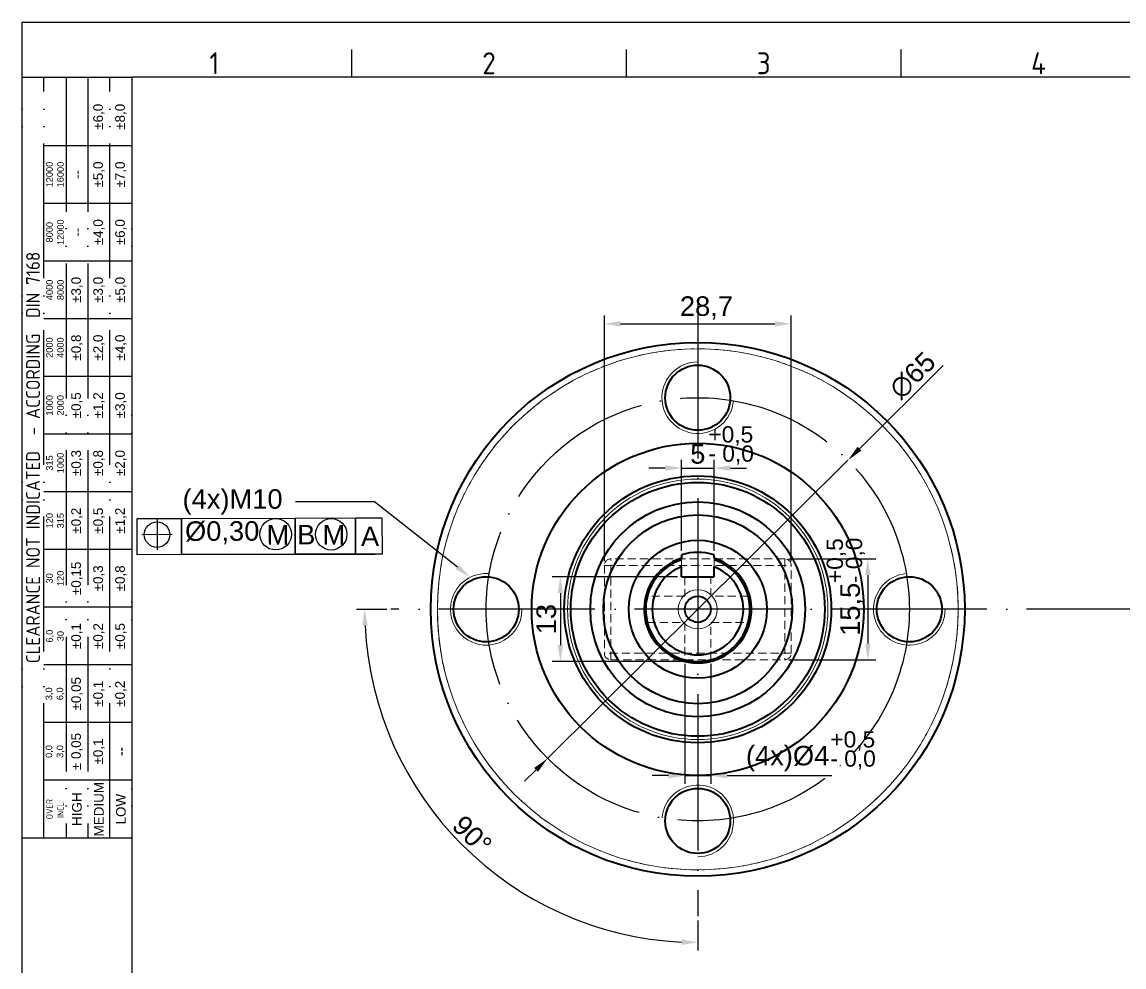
# Model space of a CAD drawing. Header units: millimetres. Extents: x 2469 to 2824, y 1131 to 1382.
# Drawn here: x 2469.3 to 2638.5, y 1236.6 to 1381.7 of the extents above; entities that cross this region are included whole.
import ezdxf
from ezdxf import colors
from ezdxf.entities.mleader import LeaderData, LeaderLine
from ezdxf.enums import TextEntityAlignment as Align
from ezdxf.math import Vec2, Vec3

# ---------------------------------------------------------------- set-up
doc = ezdxf.new("R2010")
doc.units = ezdxf.units.MM
for name, pattern in [('ACAD_ISO04W100', [30, 24, -3, 0, -3]), ('ACAD_ISO05W100', [33, 24, -3, 0, -3, 0, -3]), ('HIDDEN', [1.905, 1.27, -0.635])]:
    doc.linetypes.add(name, pattern=pattern)
for name, color, linetype, lineweight in [('AM_0', 7, 'Continuous', 40), ('AM_4', 1, 'ACAD_ISO04W100', 25), ('AM_5', 5, 'Continuous', 25), ('AM_BOR', 2, 'ACAD_ISO05W100', 35)]:
    doc.layers.add(name, color=color, linetype=linetype, lineweight=lineweight)
doc.styles.add('ACISOTS', font='isocp.shx', dxfattribs={"height": 1})
doc.styles.get("Standard").update_dxf_attribs({"font": 'arial.ttf'})
doc.dimstyles.new('ISO-25', dxfattribs={"dimtxt": 3, "dimasz": 2.5, "dimexe": 1.25, "dimexo": 0.625, "dimtad": 1, "dimtxsty": 'Standard', "dimcen": 2.5, "dimadec": 0, "dimazin": 0, "dimtfac": 1, "dimtmove": 0, "dimatfit": 3, "dimfxl": 1, "dimarcsym": 0})

# ---------------------------------------------------------------- blocks, each defined once
blk = doc.blocks.new('A3 ZTL')
for p, q in [((19.57, 280.82), (19.57, 9.78)), ((401.17, 280.82), (19.57, 280.82))]:
    blk.add_line(p, q)
at = {"layer": 'AM_BOR', "color": 135, "linetype": 'Continuous', "lineweight": 25}
for p, q in [((0, 0), (0, 290.61)), ((0, 290.61), (410.96, 290.61))]:
    blk.add_line(p, q, dxfattribs=at)
at = {"layer": 'AM_BOR', "color": 135, "lineweight": 25}
for p, q in [((58.71, 280.82), (58.71, 285.71)), ((107.63, 280.82), (107.63, 285.71)), ((156.56, 280.82), (156.56, 285.71)), ((3.91, 145.3), (3.91, 280.82)), ((7.83, 280.82), (7.83, 145.3)), ((11.74, 280.82), (11.74, 145.3)), ((15.66, 145.3), (15.66, 280.82)), ((19.57, 268.59), (3.91, 268.59)), ((19.57, 258.32), (3.91, 258.32)), ((19.57, 248.04), (3.91, 248.04)), ((19.57, 237.77), (3.91, 237.77)), ((19.57, 227.5), (3.91, 227.5)), ((19.57, 217.22), (3.91, 217.22)), ((19.57, 206.95), (3.91, 206.95)), ((19.57, 196.67), (3.91, 196.67)), ((19.57, 186.4), (3.91, 186.4)), ((19.57, 176.13), (3.91, 176.13)), ((19.57, 165.85), (3.91, 165.85)), ((19.57, 155.58), (3.91, 155.58))]:
    blk.add_line(p, q, dxfattribs=at)
blk.add_lwpolyline([(19.57, 145.3), (0, 145.3), (0, 280.82), (19.57, 280.82)], close=True, dxfattribs=at)
at = {"layer": 'AM_BOR', "color": 135, "lineweight": 25, "style": 'ACISOTS'}
for s, p in [('1', (34.25, 283.27)), ('2', (83.17, 283.27)), ('3', (132.09, 283.27)), ('4', (181.02, 283.27))]:
    blk.add_text(s, height=3.91, dxfattribs=at).set_placement(p, align=Align.MIDDLE)
at = {"layer": 'AM_BOR', "color": 135, "lineweight": 25, "attachment_point": 5, "rotation": 90}
for s, insert, char_height, width in [('±6,0', (13.7, 273.73), 1.712, 10.274), ('±8,0', (17.61, 273.73), 1.712, 10.274), ('12000\\P16000', (5.87, 263.45), 1.174, 10.274), ('±5,0', (13.7, 263.45), 1.712, 10.274), ('±7,0', (17.61, 263.45), 1.712, 10.274), ('--', (9.78, 263.45), 1.712, 10.274), ('8000\\P12000', (5.87, 253.18), 1.174, 10.274), ('±4,0', (13.7, 253.18), 1.712, 10.274), ('±6,0', (17.61, 253.18), 1.712, 10.274), ('--', (9.78, 253.18), 1.712, 10.274), ('{\\Fisocp.shx|c0;CLEARANCE NOT INDICATED  - ACCORDING  DIN 7168}', (1.96, 213.06), 2.4462, 135.5186), ('4000\\P8000', (5.87, 242.91), 1.174, 10.274), ('±3,0', (9.78, 242.91), 1.712, 10.274), ('±3,0', (13.7, 242.91), 1.712, 10.274), ('±5,0', (17.61, 242.91), 1.712, 10.274), ('2000\\P4000', (5.87, 232.63), 1.174, 10.274), ('±0,8', (9.78, 232.63), 1.712, 10.274), ('±2,0', (13.7, 232.63), 1.712, 10.274), ('±4,0', (17.61, 232.63), 1.712, 10.274), ('1000\\P2000', (5.87, 222.36), 1.174, 10.274), ('±0,5', (9.78, 222.36), 1.712, 10.274), ('±1,2', (13.7, 222.36), 1.712, 10.274), ('±3,0', (17.61, 222.36), 1.712, 10.274), ('±0,3', (9.78, 212.08), 1.712, 10.274), ('±0,8', (13.7, 212.08), 1.712, 10.274), ('±2,0', (17.61, 212.08), 1.712, 10.274), ('315\\P1000', (5.87, 212.08), 1.174, 10.274), ('120\\P315', (5.87, 201.81), 1.174, 10.274), ('±0,2', (9.78, 201.81), 1.712, 10.274), ('±0,5', (13.7, 201.81), 1.712, 10.274), ('±1,2', (17.61, 201.81), 1.712, 10.274), ('±0,15', (9.78, 191.54), 1.712, 10.274), ('30\\P120', (5.87, 191.54), 1.174, 10.274), ('±0,3', (13.7, 191.54), 1.712, 10.274), ('±0,8', (17.61, 191.54), 1.712, 10.274), ('±0,1', (9.78, 181.26), 1.712, 10.274), ('±0,2', (13.7, 181.26), 1.712, 10.274), ('±0,5', (17.61, 181.26), 1.712, 10.274), ('6,0\\P30', (5.87, 181.26), 1.174, 10.274), ('±0,05', (9.78, 170.99), 1.712, 10.274), ('±0,1', (13.7, 170.99), 1.712, 10.274), ('±0,2', (17.61, 170.99), 1.712, 10.274), ('3,0\\P6,0', (5.87, 170.99), 1.174, 10.274), ('± 0,05', (9.78, 160.71), 1.712, 10.274), ('\\pt4.69206;±0,1', (13.7, 160.71), 1.7123, 10.274), ('0,0\\P3,0', (5.87, 160.71), 1.174, 10.274), ('--', (17.61, 160.71), 1.712, 10.274), ('MEDIUM', (13.7, 150.44), 1.712, 10.274), ('HIGH', (9.78, 150.44), 1.712, 10.274), ('LOW', (17.61, 150.44), 1.712, 10.274), ('{\\Fisocp.shx|c0;OVER\\PINCL.}', (5.87, 150.44), 1.1742, 10.274)]:
    blk.add_mtext(s, dxfattribs=dict(at, insert=insert, char_height=char_height, width=width))
blk = doc.blocks.new('*D129')
at = {"layer": 'AM_5', "color": 0, "lineweight": -2, "transparency": 16777216}
for p, q in [((2558.71, 1298.89), (2558.71, 1336.62)), ((2587.41, 1298.89), (2587.41, 1336.62)), ((2561.21, 1335.37), (2584.91, 1335.37))]:
    blk.add_line(p, q, dxfattribs=at)
at = {"layer": 'AM_5', "color": 0, "transparency": 16777216}
for points in [[(2561.21, 1335.79), (2561.21, 1334.95), (2558.71, 1335.37)], [(2584.91, 1335.79), (2584.91, 1334.95), (2587.41, 1335.37)]]:
    blk.add_solid(points, dxfattribs=at)
at = {"layer": 'Defpoints', "color": 0, "transparency": 16777216}
for p in [(2587.41, 1335.37), (2558.71, 1298.26), (2587.41, 1298.26)]:
    blk.add_point(p, dxfattribs=at)
at = {"layer": 'AM_5', "color": 0, "transparency": 16777216, "insert": (2574.39, 1337.8), "char_height": 3, "attachment_point": 5}
blk.add_mtext('28,7', dxfattribs=at)
blk = doc.blocks.new('*D130')
at = {"layer": 'AM_5', "color": 0, "lineweight": -2, "transparency": 16777216}
for p, q in [((2587.03, 1299.26), (2600.42, 1299.26)), ((2599.17, 1296.76), (2599.17, 1286.26)), ((2587.03, 1283.76), (2600.42, 1283.76))]:
    blk.add_line(p, q, dxfattribs=at)
at = {"layer": 'AM_5', "color": 0, "transparency": 16777216}
for points in [[(2598.75, 1296.76), (2599.59, 1296.76), (2599.17, 1299.26)], [(2598.75, 1286.26), (2599.59, 1286.26), (2599.17, 1283.76)]]:
    blk.add_solid(points, dxfattribs=at)
at = {"layer": 'Defpoints', "color": 0, "transparency": 16777216}
for p in [(2586.41, 1299.26), (2586.41, 1283.76), (2599.17, 1283.76)]:
    blk.add_point(p, dxfattribs=at)
at = {"layer": 'AM_5', "color": 0, "transparency": 16777216, "insert": (2596.74, 1291.51), "char_height": 3, "attachment_point": 5, "rotation": 90}
blk.add_mtext('15,5', dxfattribs=at)
blk = doc.blocks.new('*D133')
at = {"layer": 'AM_5', "color": 0, "lineweight": -2, "transparency": 16777216}
for p, q in [((2610.77, 1328.95), (2597.9, 1316.17)), ((2549.99, 1268.62), (2596.12, 1314.41)), ((2548.22, 1266.86), (2546.44, 1265.1))]:
    blk.add_line(p, q, dxfattribs=at)
at = {"layer": 'AM_5', "color": 0, "transparency": 16777216}
for points in [[(2597.6, 1316.47), (2598.19, 1315.88), (2596.12, 1314.41)], [(2547.92, 1267.15), (2548.51, 1266.56), (2549.99, 1268.62)]]:
    blk.add_solid(points, dxfattribs=at)
at = {"layer": 'Defpoints', "color": 0, "transparency": 16777216}
for p in [(2596.12, 1314.41), (2549.99, 1268.62)]:
    blk.add_point(p, dxfattribs=at)
at = {"layer": 'AM_5', "color": 0, "transparency": 16777216, "insert": (2606.06, 1327.43), "char_height": 3, "attachment_point": 5, "rotation": 44.7874}
blk.add_mtext('∅65', dxfattribs=at)
blk = doc.blocks.new('*D138')
at = {"layer": 'AM_5', "color": 0, "lineweight": -2, "transparency": 16777216}
for p, q in [((2571.06, 1283.14), (2571.06, 1264.72)), ((2575.06, 1283.14), (2575.06, 1264.72)), ((2568.56, 1265.97), (2566.06, 1265.97)), ((2571.06, 1265.97), (2575.06, 1265.97)), ((2577.56, 1265.97), (2593.66, 1265.97))]:
    blk.add_line(p, q, dxfattribs=at)
at = {"layer": 'AM_5', "color": 0, "transparency": 16777216}
for points in [[(2568.56, 1266.38), (2568.56, 1265.55), (2571.06, 1265.97)], [(2577.56, 1266.38), (2577.56, 1265.55), (2575.06, 1265.97)]]:
    blk.add_solid(points, dxfattribs=at)
at = {"layer": 'Defpoints', "color": 0, "transparency": 16777216}
for p in [(2571.06, 1283.77), (2575.06, 1283.77), (2575.06, 1265.97)]:
    blk.add_point(p, dxfattribs=at)
at = {"layer": 'AM_5', "color": 0, "transparency": 16777216, "insert": (2586.86, 1268.59), "char_height": 3, "attachment_point": 5}
blk.add_mtext('(4x)%%C4', dxfattribs=at)
blk = doc.blocks.new('*D139')
at = {"layer": 'AM_5', "color": 0, "lineweight": -2, "transparency": 16777216}
for p, q in [((2569.93, 1296.51), (2550.71, 1296.51)), ((2551.96, 1294.01), (2551.96, 1286.01)), ((2572.43, 1283.51), (2550.71, 1283.51))]:
    blk.add_line(p, q, dxfattribs=at)
at = {"layer": 'AM_5', "color": 0, "transparency": 16777216}
for points in [[(2551.54, 1294.01), (2552.37, 1294.01), (2551.96, 1296.51)], [(2551.54, 1286.01), (2552.37, 1286.01), (2551.96, 1283.51)]]:
    blk.add_solid(points, dxfattribs=at)
at = {"layer": 'Defpoints', "color": 0, "transparency": 16777216}
for p in [(2570.56, 1296.51), (2551.96, 1283.51), (2573.06, 1283.51)]:
    blk.add_point(p, dxfattribs=at)
at = {"layer": 'AM_5', "color": 0, "transparency": 16777216, "insert": (2549.8, 1290.01), "char_height": 3, "attachment_point": 5, "rotation": 90}
blk.add_mtext('13', dxfattribs=at)
blk = doc.blocks.new('*D140')
at = {"layer": 'AM_5', "color": 0, "lineweight": -2, "transparency": 16777216}
for p, q in [((2525.28, 1291.51), (2520.63, 1291.51)), ((2573.06, 1243.74), (2573.06, 1239.09))]:
    blk.add_line(p, q, dxfattribs=at)
blk.add_arc((2573.06, 1291.51), 51.17, 182.7994, 267.2006, dxfattribs=at)
at = {"layer": 'AM_5', "color": 0, "transparency": 16777216}
for points in [[(2521.53, 1289), (2522.36, 1289.03), (2521.88, 1291.51)], [(2570.57, 1240.82), (2570.55, 1239.99), (2573.06, 1240.34)]]:
    blk.add_solid(points, dxfattribs=at)
at = {"layer": 'Defpoints', "color": 0, "transparency": 16777216}
for p in [(2573.06, 1338.66), (2525.91, 1291.51), (2798.05, 1291.51), (2528.74, 1265.93), (2573.06, 1244.37)]:
    blk.add_point(p, dxfattribs=at)
at = {"layer": 'AM_5', "color": 0, "transparency": 16777216, "insert": (2538.4, 1256.85), "char_height": 3, "attachment_point": 5, "rotation": 315}
blk.add_mtext('90°', dxfattribs=at)
blk = doc.blocks.new('*D141')
at = {"layer": 'AM_5', "color": 0, "lineweight": -2, "transparency": 16777216}
for p, q in [((2570.56, 1300.52), (2570.56, 1314.46)), ((2575.56, 1300.52), (2575.56, 1314.46)), ((2568.06, 1313.21), (2565.56, 1313.21)), ((2570.56, 1313.21), (2575.56, 1313.21)), ((2578.06, 1313.21), (2580.56, 1313.21))]:
    blk.add_line(p, q, dxfattribs=at)
at = {"layer": 'AM_5', "color": 0, "transparency": 16777216}
for points in [[(2568.06, 1313.62), (2568.06, 1312.79), (2570.56, 1313.21)], [(2578.06, 1313.62), (2578.06, 1312.79), (2575.56, 1313.21)]]:
    blk.add_solid(points, dxfattribs=at)
at = {"layer": 'Defpoints', "color": 0, "transparency": 16777216}
for p in [(2575.56, 1313.21), (2570.56, 1299.9), (2575.56, 1299.9)]:
    blk.add_point(p, dxfattribs=at)
at = {"layer": 'AM_5', "color": 0, "transparency": 16777216, "insert": (2573.06, 1315.36), "char_height": 3, "attachment_point": 5}
blk.add_mtext('5', dxfattribs=at)

msp = doc.modelspace()

# ---------------------------------------------------------------- linework, layer by layer
at = {"color": 7, "linetype": 'HIDDEN', "lineweight": 0}
for p, q in [((2558.706, 1298.264), (2587.406, 1298.264)), ((2558.706, 1298.264), (2558.706, 1284.764)), ((2559.706, 1283.764), (2559.706, 1299.264)), ((2586.406, 1299.264), (2559.706, 1299.264)), ((2586.406, 1299.264), (2586.406, 1283.764)), ((2587.406, 1284.764), (2587.406, 1298.264)), ((2571.056, 1296.514), (2571.056, 1293.514)), ((2575.056, 1293.514), (2575.056, 1296.514)), ((2571.056, 1293.514), (2565.307, 1293.514)), ((2580.808, 1293.514), (2575.056, 1293.514)), ((2565.304, 1289.514), (2571.056, 1289.514)), ((2571.056, 1289.514), (2571.056, 1283.768)), ((2575.056, 1289.514), (2580.804, 1289.514)), ((2575.056, 1283.762), (2575.056, 1289.514)), ((2587.406, 1284.764), (2558.706, 1284.764)), ((2559.706, 1283.764), (2586.406, 1283.764))]:
    msp.add_line(p, q, dxfattribs=at)
at = {"color": 7, "linetype": 'Continuous', "lineweight": 15}
for p, q in [((2570.556, 1299.114), (2570.556, 1299.376)), ((2575.556, 1299.376), (2575.556, 1299.114))]:
    msp.add_line(p, q, dxfattribs=at)
for radius in [40, 20, 3]:
    msp.add_circle((2573.056, 1291.514), radius, dxfattribs=at)
at = {"color": 7, "linetype": 'HIDDEN', "lineweight": 0}
msp.add_circle((2573.056, 1291.514), 40, dxfattribs=at)
at = {"color": 7, "linetype": 'Continuous', "lineweight": 15}
for centre, start, end in [((2573.056, 1324.014), 90, 355.14609), ((2540.556, 1291.514), 85.14609, 360), ((2605.556, 1291.514), 94.85391, 0), ((2573.056, 1259.014), 270, 175.14609)]:
    msp.add_arc(centre, 5.5, start, end, dxfattribs=at)
at = {"color": 7, "linetype": 'HIDDEN', "lineweight": 0}
for centre, start, end in [((2559.706, 1298.264), 90, 180), ((2586.406, 1298.264), 0, 90), ((2559.706, 1284.764), 180, 270), ((2586.406, 1284.764), 270, 0)]:
    msp.add_arc(centre, 1, start, end, dxfattribs=at)
at = {"color": 7, "linetype": 'Continuous', "lineweight": 15}
for points in [[(2570.556, 1299.114), (2570.556, 1298.761), (2570.556, 1298.408), (2570.556, 1298.053)], [(2575.556, 1298.053), (2575.556, 1298.408), (2575.556, 1298.761), (2575.556, 1299.114)]]:
    msp.add_open_spline(points, degree=3, dxfattribs=at)
at = {"layer": 'AM_0'}
for p, q in [((2570.556, 1296.514), (2570.556, 1298.053)), ((2570.556, 1296.514), (2575.556, 1296.514)), ((2575.556, 1296.514), (2575.556, 1298.053))]:
    msp.add_line(p, q, dxfattribs=at)
for centre, radius in [((2573.056, 1291.514), 41), ((2573.056, 1324.014), 5), ((2573.056, 1291.514), 25.5), ((2573.056, 1291.514), 20.5), ((2573.056, 1291.514), 19.5), ((2573.056, 1291.514), 16.5), ((2573.056, 1291.514), 14.5), ((2573.056, 1291.514), 10.6), ((2540.556, 1291.514), 5), ((2605.556, 1291.514), 5), ((2573.056, 1291.514), 2), ((2573.056, 1259.014), 5)]:
    msp.add_circle(centre, radius, dxfattribs=at)
for radius, start, end in [(8.75, 73.39845, 106.60155), (8.25, 107.6397, 72.3603), (8, 108.20996, 71.79004), (7, 110.92483, 69.07517)]:
    msp.add_arc((2573.056, 1291.514), radius, start, end, dxfattribs=at)
for points in [[(2570.556, 1299.9), (2570.556, 1299.725), (2570.556, 1299.551), (2570.556, 1299.376)], [(2575.556, 1299.376), (2575.556, 1299.551), (2575.556, 1299.725), (2575.556, 1299.9)]]:
    msp.add_open_spline(points, degree=3, dxfattribs=at)
at = {"layer": 'AM_4'}
for p, q in [((2573.056, 1338.663), (2573.056, 1244.366)), ((2798.052, 1291.514), (2525.907, 1291.514))]:
    msp.add_line(p, q, dxfattribs=at)
msp.add_circle((2573.056, 1291.514), 32.5, dxfattribs=at)
at = {"layer": 'AM_5', "lineweight": 25}
for p, q in [((2489.997, 1305.298), (2490.011, 1300.666)), ((2492.32, 1302.989), (2487.688, 1302.975)), ((2493.777, 1299.91), (2513.162, 1299.968)), ((2513.162, 1299.968), (2523.479, 1299.999))]:
    msp.add_line(p, q, dxfattribs=at)
for points in [[(2486.951, 1305.458), (2493.76, 1305.478), (2493.777, 1299.91), (2486.967, 1299.89)], [(2493.76, 1305.478), (2511.206, 1305.53), (2511.223, 1299.962), (2493.777, 1299.91)], [(2511.206, 1305.53), (2520.492, 1305.558), (2520.509, 1299.99), (2511.223, 1299.962)], [(2520.492, 1305.558), (2524.544, 1305.57), (2524.561, 1300.002), (2520.509, 1299.99)]]:
    msp.add_lwpolyline(points, close=True, dxfattribs=at)
for centre, radius in [((2508.218, 1303.048), 2.418), ((2516.748, 1303.041), 2.418), ((2490.004, 1302.982), 1.957)]:
    msp.add_circle(centre, radius, dxfattribs=at)

# ---------------------------------------------------------------- block references
at = {"linetype": 'ByBlock', "lineweight": 0, "xscale": 0.8624880000000004, "yscale": 0.8624880000000004, "zscale": 0.8624880000000004}
msp.add_blockref('A3 ZTL', (2469.264, 1131.065), dxfattribs=at)

# ---------------------------------------------------------------- texts
at = {"layer": 'AM_5', "char_height": 2.5, "attachment_point": 1}
for s, insert in [('+0,5', (2574.685, 1319.631)), ('- 0,0', (2574.685, 1316.688)), ('+0,5', (2593.417, 1272.789)), ('- 0,0', (2593.417, 1269.847))]:
    msp.add_mtext_dynamic_manual_height_columns(s, width=10.50311, gutter_width=12.5, heights=[0], dxfattribs=dict(at, insert=insert))
at = {"layer": 'AM_5', "attachment_point": 1}
for s, width, gutter_width, insert, char_height, rotation in [('%%C0,30', 5.48831, 10, (2494.292, 1305.024), 3, 0.17117), ('M', 5.48831, 10, (2506.82, 1304.456), 3, 0.17117), ('B', 5.48831, 10, (2511.521, 1304.472), 3, 0.17117), ('M', 5.48831, 10, (2515.421, 1304.452), 3, 0.17117), ('A', 5.48831, 10, (2521.318, 1304.228), 3, 0.17117), ('+0,5', 10.50311, 12.5, (2592.856, 1295.539), 2.5, 90), ('- 0,0', 10.50311, 12.5, (2595.799, 1295.539), 2.5, 90)]:
    msp.add_mtext_dynamic_manual_height_columns(s, width=width, gutter_width=gutter_width, heights=[0], dxfattribs=dict(at, insert=insert, char_height=char_height, rotation=rotation))

# ---------------------------------------------------------------- dimensions: what is measured, and where the dimension line sits
at = {"layer": 'AM_5'}
dim = msp.add_linear_dim(base=(2587.406, 1335.369), p1=(2558.706, 1298.264), p2=(2587.406, 1298.264), dimstyle='ISO-25', dxfattribs=at)
dim.commit()
dim.dimension.update_dxf_attribs({"geometry": '*D129', "text_midpoint": (2574.386, 1335.369), "dimtype": 160})
dim = msp.add_angular_dim_2l(base=(2528.739, 1265.928), line1=((2573.056, 1338.663), (2573.056, 1244.366)), line2=((2798.052, 1291.514), (2525.907, 1291.514)), dimstyle='ISO-25', dxfattribs=at)
dim.commit()
dim.dimension.update_dxf_attribs({"geometry": '*D140', "text_midpoint": (2538.396, 1256.855)})
dim = msp.add_diameter_dim_2p(p1=(2549.99, 1268.619), p2=(2596.122, 1314.41), dimstyle='ISO-25', dxfattribs=at)
dim.commit()
dim.dimension.update_dxf_attribs({"geometry": '*D133', "text_midpoint": (2607.636, 1325.839), "dimtype": 163})
dim = msp.add_linear_dim(base=(2575.556, 1313.205), p1=(2570.556, 1299.9), p2=(2575.556, 1299.9), dimstyle='ISO-25', dxfattribs=at)
dim.commit()
dim.dimension.update_dxf_attribs({"geometry": '*D141', "text_midpoint": (2573.056, 1315.356)})
for base, p1, p2, picture, middle in [((2599.17, 1283.764), (2586.406, 1299.264), (2586.406, 1283.764), '*D130', (2596.742, 1291.514)), ((2551.958, 1283.514), (2570.556, 1296.514), (2573.056, 1283.514), '*D139', (2549.8, 1290.014))]:
    dim = msp.add_linear_dim(base=base, p1=p1, p2=p2, angle=90, dimstyle='ISO-25', dxfattribs=at)
    dim.commit()
    dim.dimension.update_dxf_attribs({"geometry": picture, "text_midpoint": middle})
dim = msp.add_linear_dim(base=(2575.056, 1265.968), p1=(2571.056, 1283.768), p2=(2575.056, 1283.768), text='(4x)%%C4', dimstyle='ISO-25', dxfattribs=at)
dim.commit()
dim.dimension.update_dxf_attribs({"geometry": '*D138', "text_midpoint": (2586.857, 1268.589)})

# ---------------------------------------------------------------- leaders
ml = msp.add_multileader_mtext('Standard', dxfattribs=at)
ml.set_content('(4x)M10', color=256)
ml.set_leader_properties()
ml.build(insert=Vec2(0, 0))
ml.multileader.update_dxf_attribs({"arrow_head_size": 2.5})
ctx = ml.context
ctx.base_point, ctx.char_height, ctx.arrow_head_size, ctx.plane_origin = Vec3(2492.369, 1308.018), 3, 2.5, Vec3(2538.115, 1296.433)
ctx.text_align_type = 2
notes = []
notes.append((ctx, [(0, (1, 1, 0), (2523.38, 1308.018), (-1, 0), 12.095, [(0, [(2538.115, 1296.433)], 0, [])])]))
ctx.mtext.insert, ctx.mtext.alignment, ctx.mtext.flow_direction = Vec3(2509.285, 1309.959), 3, 5
for ctx, leaders in notes:
    for number, flags, end, landing, length, lines in leaders:
        leader = LeaderData()
        leader.index, (leader.has_last_leader_line, leader.has_dogleg_vector, leader.attachment_direction) = number, flags
        leader.last_leader_point, leader.dogleg_vector, leader.dogleg_length = Vec3(end), Vec3(landing), length
        for number, points, colour, breaks in lines:
            line = LeaderLine()
            line.index, line.vertices, line.color, line.breaks = number, Vec3.list(points), colors.encode_raw_color(colour), breaks
            leader.lines.append(line)
        ctx.leaders.append(leader)

doc.saveas('drawing.dxf')
